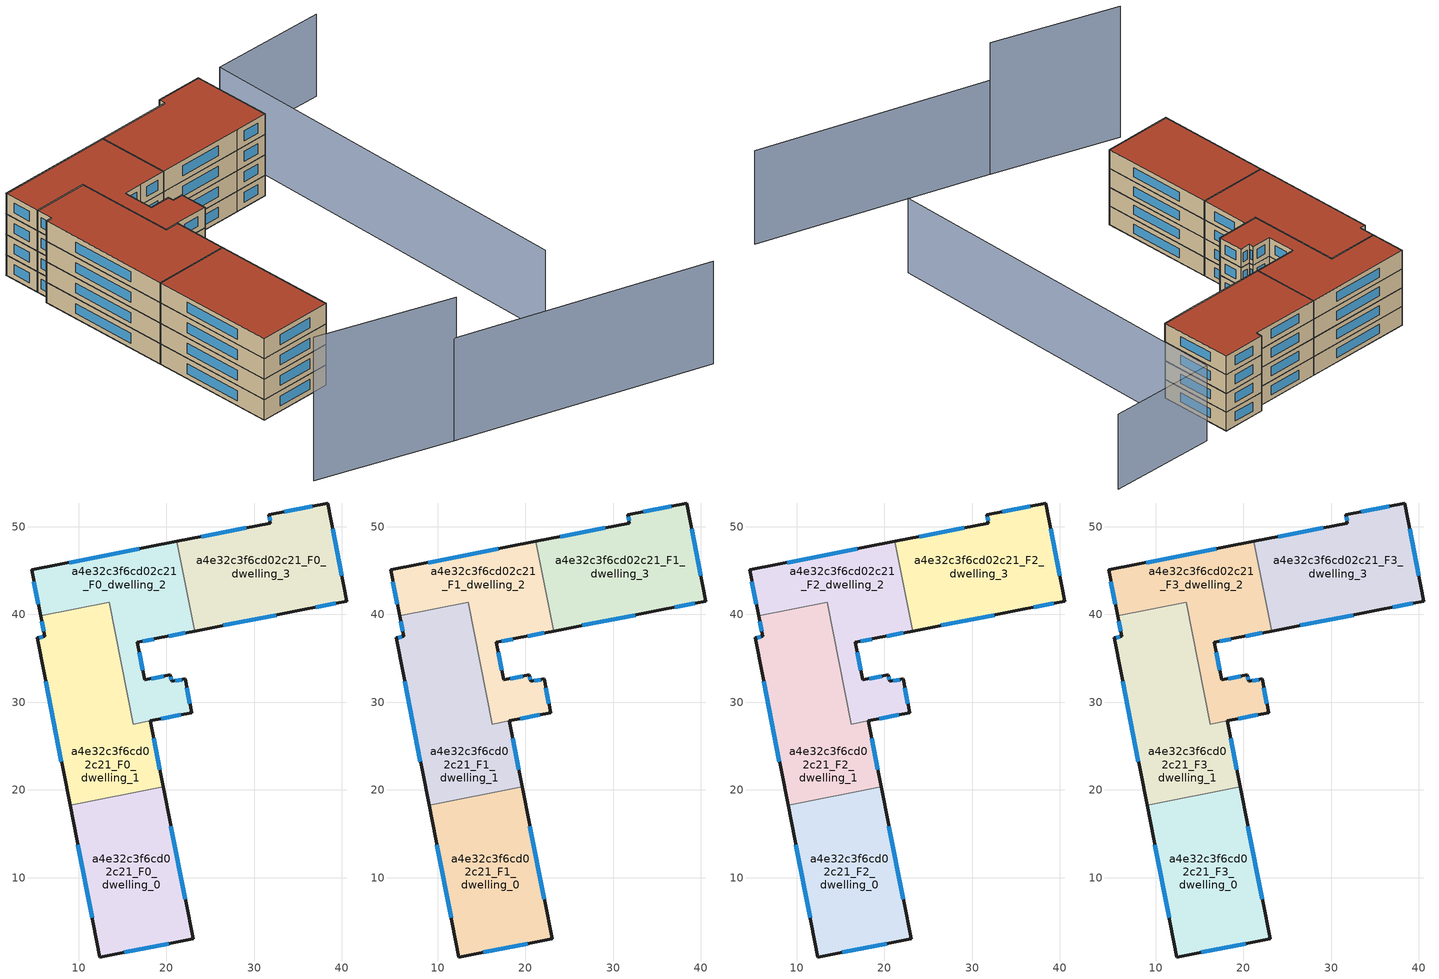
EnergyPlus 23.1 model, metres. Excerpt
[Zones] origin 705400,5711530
a4e32c3f6cd02c21_F0_dwelling_0
 floor ground (EU_floor_Construction): 23.05,3.04 19.63,20.36 9.01,18.27 12.43,0.96 z0
 wall outside (EU_wall_Construction): 19.63,20.36 23.05,3.04 12.43,0.96 9.01,18.27 z0:3
 wall to a4e32c3f6cd02c21_F0_dwelling_1 (EU_wall_Construction): 9.01,18.27 19.63,20.36 z0:3
 window (EU_Window_Construction): 20.52,15.86 22.16,7.55 / 20.29,2.5 15.19,1.5 / 11.54,5.46 9.9,13.77 z0.78:2.22
a4e32c3f6cd02c21_F0_dwelling_1
 floor ground (EU_floor_Construction): 19.63,20.36 18.15,27.87 16.22,27.49 13.48,41.37 5.67,39.83 6.13,37.49 5.25,37.32 9.01,18.27 z0
 wall outside (EU_wall_Construction): 9.01,18.27 5.25,37.32 6.13,37.49 5.67,39.83 / 18.15,27.87 19.63,20.36 z0:3
 wall to a4e32c3f6cd02c21_F0_dwelling_2 (EU_wall_Construction): 5.67,39.83 13.48,41.37 16.22,27.49 18.15,27.87 z0:3
 window (EU_Window_Construction): 8.04,23.22 6.23,32.37 / 5.48,37.37 5.9,37.45 / 6.01,38.1 5.79,39.22 / 18.53,25.92 19.25,22.31 z0.78:2.22
a4e32c3f6cd02c21_F0_dwelling_2
 floor ground (EU_floor_Construction): 22.88,28.79 22.12,32.66 20.61,32.36 20.45,33.13 17.51,32.55 16.67,36.83 19.2,37.33 23.21,38.11 21.2,48.32 4.63,45.07 5.67,39.83 13.48,41.37 16.22,27.49 z0
 wall outside (EU_wall_Construction): 5.67,39.83 4.64,45.07 21.2,48.32 / 23.21,38.11 19.2,37.33 16.67,36.83 17.52,32.55 20.45,33.13 20.61,32.36 22.12,32.66 22.89,28.79 18.16,27.87 z0:3; 18.15,27.87,3 18.16,27.87,0 18.15,27.87,0
 wall to a4e32c3f6cd02c21_F0_dwelling_3 (EU_wall_Construction): 21.2,48.32 23.21,38.11 z0:3
 window (EU_Window_Construction): 5.4,41.19 4.9,43.71 / 8.94,45.92 16.89,47.48 / 22.17,37.91 20.25,37.53 / 18.55,37.2 17.33,36.96 / 16.89,35.71 17.29,33.66 / 18.28,32.7 19.69,32.98 / 20.49,32.93 20.57,32.56 / 21,32.44 21.73,32.58 / 22.32,31.65 22.69,29.8 / 21.65,28.55 19.39,28.11 z0.78:2.22
a4e32c3f6cd02c21_F0_dwelling_3
 floor ground (EU_floor_Construction): 40.57,41.53 38.37,52.71 31.67,51.39 31.86,50.42 21.2,48.32 23.21,38.11 35.77,40.57 z0
 wall outside (EU_wall_Construction): 21.2,48.32 31.86,50.42 31.67,51.39 38.37,52.71 40.57,41.53 35.77,40.57 23.21,38.11 z0:3
 window (EU_Window_Construction): 33.41,51.73 36.63,52.36 / 38.94,49.8 40,44.43 / 39.32,41.28 37.02,40.82 / 32.5,39.93 26.48,38.75 / 23.97,48.87 29.09,49.87 / 31.81,50.67 31.72,51.13 z0.78:2.22
a4e32c3f6cd02c21_F1_dwelling_0
 floor to a4e32c3f6cd02c21_F0_dwelling_0 (EU_floor_Construction): 23.05,3.04 19.63,20.36 9.01,18.27 12.43,0.96 z3
 wall outside (EU_wall_Construction): 19.63,20.36 23.05,3.04 12.43,0.96 9.01,18.27 z3:6
 wall to a4e32c3f6cd02c21_F1_dwelling_1 (EU_wall_Construction): 9.01,18.27 19.63,20.36 z3:6
 window (EU_Window_Construction): 20.52,15.86 22.16,7.55 / 20.29,2.5 15.19,1.5 / 11.54,5.46 9.9,13.77 z3.78:5.22
a4e32c3f6cd02c21_F1_dwelling_1
 floor to a4e32c3f6cd02c21_F0_dwelling_1 (EU_floor_Construction): 19.63,20.36 18.15,27.87 16.22,27.49 13.48,41.37 5.67,39.83 6.13,37.49 5.25,37.32 9.01,18.27 z3
 wall outside (EU_wall_Construction): 9.01,18.27 5.25,37.32 6.13,37.49 5.67,39.83 / 18.15,27.87 19.63,20.36 z3:6
 wall to a4e32c3f6cd02c21_F1_dwelling_2 (EU_wall_Construction): 5.67,39.83 13.48,41.37 16.22,27.49 18.15,27.87 z3:6
 window (EU_Window_Construction): 8.04,23.22 6.23,32.37 / 5.48,37.37 5.9,37.45 / 6.01,38.1 5.79,39.22 / 18.53,25.92 19.25,22.31 z3.78:5.22
a4e32c3f6cd02c21_F1_dwelling_2
 floor to a4e32c3f6cd02c21_F0_dwelling_2 (EU_floor_Construction): 22.88,28.79 22.12,32.66 20.61,32.36 20.45,33.13 17.51,32.55 16.67,36.83 19.2,37.33 23.21,38.11 21.2,48.32 4.63,45.07 5.67,39.83 13.48,41.37 16.22,27.49 z3
 wall outside (EU_wall_Construction): 5.67,39.83 4.64,45.07 21.2,48.32 / 23.21,38.11 19.2,37.33 16.67,36.83 17.52,32.55 20.45,33.13 20.61,32.36 22.12,32.66 22.89,28.79 18.16,27.87 z3:6; 18.15,27.87,6 18.16,27.87,3 18.15,27.87,3
 wall to a4e32c3f6cd02c21_F1_dwelling_3 (EU_wall_Construction): 21.2,48.32 23.21,38.11 z3:6
 window (EU_Window_Construction): 5.4,41.19 4.9,43.71 / 8.94,45.92 16.89,47.48 / 22.17,37.91 20.25,37.53 / 18.55,37.2 17.33,36.96 / 16.89,35.71 17.29,33.66 / 18.28,32.7 19.69,32.98 / 20.49,32.93 20.57,32.56 / 21,32.44 21.73,32.58 / 22.32,31.65 22.69,29.8 / 21.65,28.55 19.39,28.11 z3.78:5.22
a4e32c3f6cd02c21_F1_dwelling_3
 floor to a4e32c3f6cd02c21_F0_dwelling_3 (EU_floor_Construction): 40.57,41.53 38.37,52.71 31.67,51.39 31.86,50.42 21.2,48.32 23.21,38.11 35.77,40.57 z3
 wall outside (EU_wall_Construction): 21.2,48.32 31.86,50.42 31.67,51.39 38.37,52.71 40.57,41.53 35.77,40.57 23.21,38.11 z3:6
 window (EU_Window_Construction): 33.41,51.73 36.63,52.36 / 38.94,49.8 40,44.43 / 39.32,41.28 37.02,40.82 / 32.5,39.93 26.48,38.75 / 23.97,48.87 29.09,49.87 / 31.81,50.67 31.72,51.13 z3.78:5.22
a4e32c3f6cd02c21_F2_dwelling_0
 floor to a4e32c3f6cd02c21_F1_dwelling_0 (EU_floor_Construction): 23.05,3.04 19.63,20.36 9.01,18.27 12.43,0.96 z6
 wall outside (EU_wall_Construction): 19.63,20.36 23.05,3.04 12.43,0.96 9.01,18.27 z6:9
 wall to a4e32c3f6cd02c21_F2_dwelling_1 (EU_wall_Construction): 9.01,18.27 19.63,20.36 z6:9
 window (EU_Window_Construction): 20.52,15.86 22.16,7.55 / 20.29,2.5 15.19,1.5 / 11.54,5.46 9.9,13.77 z6.78:8.22
a4e32c3f6cd02c21_F2_dwelling_1
 floor to a4e32c3f6cd02c21_F1_dwelling_1 (EU_floor_Construction): 19.63,20.36 18.15,27.87 16.22,27.49 13.48,41.37 5.67,39.83 6.13,37.49 5.25,37.32 9.01,18.27 z6
 wall outside (EU_wall_Construction): 9.01,18.27 5.25,37.32 6.13,37.49 5.67,39.83 / 18.15,27.87 19.63,20.36 z6:9
 wall to a4e32c3f6cd02c21_F2_dwelling_2 (EU_wall_Construction): 5.67,39.83 13.48,41.37 16.22,27.49 18.15,27.87 z6:9
 window (EU_Window_Construction): 8.04,23.22 6.23,32.37 / 5.48,37.37 5.9,37.45 / 6.01,38.1 5.79,39.22 / 18.53,25.92 19.25,22.31 z6.78:8.22
a4e32c3f6cd02c21_F2_dwelling_2
 floor to a4e32c3f6cd02c21_F1_dwelling_2 (EU_floor_Construction): 22.88,28.79 22.12,32.66 20.61,32.36 20.45,33.13 17.51,32.55 16.67,36.83 19.2,37.33 23.21,38.11 21.2,48.32 4.63,45.07 5.67,39.83 13.48,41.37 16.22,27.49 z6
 wall outside (EU_wall_Construction): 5.67,39.83 4.64,45.07 21.2,48.32 / 23.21,38.11 19.2,37.33 16.67,36.83 17.52,32.55 20.45,33.13 20.61,32.36 22.12,32.66 22.89,28.79 18.16,27.87 z6:9; 18.15,27.87,9 18.16,27.87,6 18.15,27.87,6
 wall to a4e32c3f6cd02c21_F2_dwelling_3 (EU_wall_Construction): 21.2,48.32 23.21,38.11 z6:9
 window (EU_Window_Construction): 5.4,41.19 4.9,43.71 / 8.94,45.92 16.89,47.48 / 22.17,37.91 20.25,37.53 / 18.55,37.2 17.33,36.96 / 16.89,35.71 17.29,33.66 / 18.28,32.7 19.69,32.98 / 20.49,32.93 20.57,32.56 / 21,32.44 21.73,32.58 / 22.32,31.65 22.69,29.8 / 21.65,28.55 19.39,28.11 z6.78:8.22
a4e32c3f6cd02c21_F2_dwelling_3
 floor to a4e32c3f6cd02c21_F1_dwelling_3 (EU_floor_Construction): 40.57,41.53 38.37,52.71 31.67,51.39 31.86,50.42 21.2,48.32 23.21,38.11 35.77,40.57 z6
 wall outside (EU_wall_Construction): 21.2,48.32 31.86,50.42 31.67,51.39 38.37,52.71 40.57,41.53 35.77,40.57 23.21,38.11 z6:9
 window (EU_Window_Construction): 33.41,51.73 36.63,52.36 / 38.94,49.8 40,44.43 / 39.32,41.28 37.02,40.82 / 32.5,39.93 26.48,38.75 / 23.97,48.87 29.09,49.87 / 31.81,50.67 31.72,51.13 z6.78:8.22
a4e32c3f6cd02c21_F3_dwelling_0
 floor to a4e32c3f6cd02c21_F2_dwelling_0 (EU_floor_Construction): 23.05,3.04 19.63,20.36 9.01,18.27 12.43,0.96 z9
 wall outside (EU_wall_Construction): 19.63,20.36 23.05,3.04 12.43,0.96 9.01,18.27 z9:12
 wall to a4e32c3f6cd02c21_F3_dwelling_1 (EU_wall_Construction): 9.01,18.27 19.63,20.36 z9:12
 window (EU_Window_Construction): 20.52,15.86 22.16,7.55 / 20.29,2.5 15.19,1.5 / 11.54,5.46 9.9,13.77 z9.78:11.22
 roof outside (EU_roof_Construction): 19.63,20.36 23.05,3.04 12.43,0.96 9.01,18.27 z12
a4e32c3f6cd02c21_F3_dwelling_1
 floor to a4e32c3f6cd02c21_F2_dwelling_1 (EU_floor_Construction): 19.63,20.36 18.15,27.87 16.22,27.49 13.48,41.37 5.67,39.83 6.13,37.49 5.25,37.32 9.01,18.27 z9
 wall outside (EU_wall_Construction): 9.01,18.27 5.25,37.32 6.13,37.49 5.67,39.83 / 18.15,27.87 19.63,20.36 z9:12
 wall to a4e32c3f6cd02c21_F3_dwelling_2 (EU_wall_Construction): 5.67,39.83 13.48,41.37 16.22,27.49 18.15,27.87 z9:12
 window (EU_Window_Construction): 8.04,23.22 6.23,32.37 / 5.48,37.37 5.9,37.45 / 6.01,38.1 5.79,39.22 / 18.53,25.92 19.25,22.31 z9.78:11.22
 roof outside (EU_roof_Construction): 13.48,41.37 16.22,27.49 18.15,27.87 19.63,20.36 9.01,18.27 5.25,37.32 6.13,37.49 5.67,39.83 z12
a4e32c3f6cd02c21_F3_dwelling_2
 floor to a4e32c3f6cd02c21_F2_dwelling_2 (EU_floor_Construction): 22.88,28.79 22.12,32.66 20.61,32.36 20.45,33.13 17.51,32.55 16.67,36.83 19.2,37.33 23.21,38.11 21.2,48.32 4.63,45.07 5.67,39.83 13.48,41.37 16.22,27.49 z9
 wall outside (EU_wall_Construction): 5.67,39.83 4.64,45.07 21.2,48.32 / 23.21,38.11 19.2,37.33 16.67,36.83 17.52,32.55 20.45,33.13 20.61,32.36 22.12,32.66 22.89,28.79 18.16,27.87 z9:12; 18.15,27.87,12 18.16,27.87,9 18.15,27.87,9
 wall to a4e32c3f6cd02c21_F3_dwelling_3 (EU_wall_Construction): 21.2,48.32 23.21,38.11 z9:12
 window (EU_Window_Construction): 5.4,41.19 4.9,43.71 / 8.94,45.92 16.89,47.48 / 22.17,37.91 20.25,37.53 / 18.55,37.2 17.33,36.96 / 16.89,35.71 17.29,33.66 / 18.28,32.7 19.69,32.98 / 20.49,32.93 20.57,32.56 / 21,32.44 21.73,32.58 / 22.32,31.65 22.69,29.8 / 21.65,28.55 19.39,28.11 z9.78:11.22
 roof outside (EU_roof_Construction): 21.2,48.32 23.21,38.11 19.2,37.33 16.67,36.83 17.51,32.55 20.45,33.13 20.61,32.36 22.12,32.66 22.88,28.79 16.22,27.49 13.48,41.37 5.67,39.83 4.63,45.07 z12
a4e32c3f6cd02c21_F3_dwelling_3
 floor to a4e32c3f6cd02c21_F2_dwelling_3 (EU_floor_Construction): 40.57,41.53 38.37,52.71 31.67,51.39 31.86,50.42 21.2,48.32 23.21,38.11 35.77,40.57 z9
 wall outside (EU_wall_Construction): 21.2,48.32 31.86,50.42 31.67,51.39 38.37,52.71 40.57,41.53 35.77,40.57 23.21,38.11 z9:12
 window (EU_Window_Construction): 33.41,51.73 36.63,52.36 / 38.94,49.8 40,44.43 / 39.32,41.28 37.02,40.82 / 32.5,39.93 26.48,38.75 / 23.97,48.87 29.09,49.87 / 31.81,50.67 31.72,51.13 z9.78:11.22
 roof outside (EU_roof_Construction): 38.37,52.71 40.57,41.53 35.77,40.57 23.21,38.11 21.2,48.32 31.86,50.42 31.67,51.39 z12
shading: 51.65,-2.58 41.8,53.08 / 41.8,53.08 58.09,55.96 z0:12; 9.92,-13.38 29.22,-15.93 z0:21; 28.98,-15.9 64.56,-19.85 z0:15
[Building]
EU S2 Campaign: North Axis=0; Terrain=City; Solar Distribution=FullExterior
[Site:Location]
London: Latitude=51.5; Longitude=-0.5; Time Zone=0; Elevation=25
[SizingPeriod:WeatherFileDays]
AnnualSizingPeriod: Begin Month=1; Begin Day of Month=1; End Month=12; End Day of Month=31; Day of Week for Start Day=Monday; Use Weather File Daylight Saving Period=No; Use Weather File Rain and Snow Indicators=No
[MATERIAL]
EU_InternalMass_Material: Roughness=MediumRough; Thickness=0.1; Conductivity=1; Density=1800; Specific Heat=900; Thermal Absorptance=0.9; Solar Absorptance=0.7; Visible Absorptance=0.7
[MATERIAL:NOMASS] Roughness=MediumRough; Thermal Absorptance=0.9; Solar Absorptance=0.7; Visible Absorptance=0.7
Name | Thermal Resistance
EU_wall_NoMass | 3.06955
EU_roof_NoMass | 4.82358
EU_floor_NoMass | 3.75167
[WINDOWMATERIAL:SIMPLEGLAZINGSYSTEM]
EU_Window_SimpleGlazing: UFactor=1.87571; Solar Heat Gain Coefficient=0.72; Visible Transmittance=0.72
[CONSTRUCTION]
EU_wall_Construction: EU_wall_NoMass
EU_roof_Construction: EU_roof_NoMass
EU_floor_Construction: EU_floor_NoMass
EU_InternalMass_Construction: EU_InternalMass_Material
EU_Window_Construction: EU_Window_SimpleGlazing
[ZONE] Type=1; Multiplier=1; Ceiling Height=autocalculate; Floor Area=autocalculate; Part of Total Floor Area=Yes
Name | Volume
a4e32c3f6cd02c21_F0_dwelling_0; a4e32c3f6cd02c21_F1_dwelling_0; a4e32c3f6cd02c21_F2_dwelling_0; a4e32c3f6cd02c21_F3_dwelling_0 | 572.815
a4e32c3f6cd02c21_F0_dwelling_1; a4e32c3f6cd02c21_F1_dwelling_1; a4e32c3f6cd02c21_F2_dwelling_1; a4e32c3f6cd02c21_F3_dwelling_1 | 617.897
a4e32c3f6cd02c21_F0_dwelling_2; a4e32c3f6cd02c21_F1_dwelling_2; a4e32c3f6cd02c21_F2_dwelling_2; a4e32c3f6cd02c21_F3_dwelling_2 | 527.726
a4e32c3f6cd02c21_F0_dwelling_3; a4e32c3f6cd02c21_F1_dwelling_3; a4e32c3f6cd02c21_F2_dwelling_3; a4e32c3f6cd02c21_F3_dwelling_3 | 572.771
[INTERNALMASS] Construction=EU_InternalMass_Construction
Name | Zone or ZoneList | Surface Area
a4e32c3f6cd02c21_F0_dwelling_0_EU_InternalMass | a4e32c3f6cd02c21_F0_dwelling_0 | 190.938
a4e32c3f6cd02c21_F0_dwelling_1_EU_InternalMass | a4e32c3f6cd02c21_F0_dwelling_1 | 205.959
a4e32c3f6cd02c21_F0_dwelling_2_EU_InternalMass | a4e32c3f6cd02c21_F0_dwelling_2 | 175.91
a4e32c3f6cd02c21_F0_dwelling_3_EU_InternalMass | a4e32c3f6cd02c21_F0_dwelling_3 | 190.922
a4e32c3f6cd02c21_F1_dwelling_0_EU_InternalMass | a4e32c3f6cd02c21_F1_dwelling_0 | 190.938
a4e32c3f6cd02c21_F1_dwelling_1_EU_InternalMass | a4e32c3f6cd02c21_F1_dwelling_1 | 205.959
a4e32c3f6cd02c21_F1_dwelling_2_EU_InternalMass | a4e32c3f6cd02c21_F1_dwelling_2 | 175.91
a4e32c3f6cd02c21_F1_dwelling_3_EU_InternalMass | a4e32c3f6cd02c21_F1_dwelling_3 | 190.922
a4e32c3f6cd02c21_F2_dwelling_0_EU_InternalMass | a4e32c3f6cd02c21_F2_dwelling_0 | 190.938
a4e32c3f6cd02c21_F2_dwelling_1_EU_InternalMass | a4e32c3f6cd02c21_F2_dwelling_1 | 205.959
a4e32c3f6cd02c21_F2_dwelling_2_EU_InternalMass | a4e32c3f6cd02c21_F2_dwelling_2 | 175.91
a4e32c3f6cd02c21_F2_dwelling_3_EU_InternalMass | a4e32c3f6cd02c21_F2_dwelling_3 | 190.922
a4e32c3f6cd02c21_F3_dwelling_0_EU_InternalMass | a4e32c3f6cd02c21_F3_dwelling_0 | 190.938
a4e32c3f6cd02c21_F3_dwelling_1_EU_InternalMass | a4e32c3f6cd02c21_F3_dwelling_1 | 205.959
a4e32c3f6cd02c21_F3_dwelling_2_EU_InternalMass | a4e32c3f6cd02c21_F3_dwelling_2 | 175.91
a4e32c3f6cd02c21_F3_dwelling_3_EU_InternalMass | a4e32c3f6cd02c21_F3_dwelling_3 | 190.922
[OTHEREQUIPMENT] Fuel Type=Electricity; Design Level Calculation Method=Watts/Area; Power per Zone Floor Area=1; Fraction Latent=0; Fraction Radiant=0; Fraction Lost=0; Carbon Dioxide Generation Rate=0; EndUse Subcategory=EU_Step8_InternalGains
Name | Zone or ZoneList or Space or SpaceList | Schedule
EU_Step8_InternalGain_a4e32c3f6cd02c21_F0_dwelling_0_f000 | a4e32c3f6cd02c21_F0_dwelling_0 | EU_Step8_GainSchedule_a4e32c3f6cd02c21_F0_dwelling_0_f000
EU_Step8_InternalGain_a4e32c3f6cd02c21_F0_dwelling_1_f000 | a4e32c3f6cd02c21_F0_dwelling_1 | EU_Step8_GainSchedule_a4e32c3f6cd02c21_F0_dwelling_1_f000
EU_Step8_InternalGain_a4e32c3f6cd02c21_F0_dwelling_2_f000 | a4e32c3f6cd02c21_F0_dwelling_2 | EU_Step8_GainSchedule_a4e32c3f6cd02c21_F0_dwelling_2_f000
EU_Step8_InternalGain_a4e32c3f6cd02c21_F0_dwelling_3_f000 | a4e32c3f6cd02c21_F0_dwelling_3 | EU_Step8_GainSchedule_a4e32c3f6cd02c21_F0_dwelling_3_f000
EU_Step8_InternalGain_a4e32c3f6cd02c21_F1_dwelling_0_f000 | a4e32c3f6cd02c21_F1_dwelling_0 | EU_Step8_GainSchedule_a4e32c3f6cd02c21_F1_dwelling_0_f000
EU_Step8_InternalGain_a4e32c3f6cd02c21_F1_dwelling_1_f000 | a4e32c3f6cd02c21_F1_dwelling_1 | EU_Step8_GainSchedule_a4e32c3f6cd02c21_F1_dwelling_1_f000
EU_Step8_InternalGain_a4e32c3f6cd02c21_F1_dwelling_2_f000 | a4e32c3f6cd02c21_F1_dwelling_2 | EU_Step8_GainSchedule_a4e32c3f6cd02c21_F1_dwelling_2_f000
EU_Step8_InternalGain_a4e32c3f6cd02c21_F1_dwelling_3_f000 | a4e32c3f6cd02c21_F1_dwelling_3 | EU_Step8_GainSchedule_a4e32c3f6cd02c21_F1_dwelling_3_f000
EU_Step8_InternalGain_a4e32c3f6cd02c21_F2_dwelling_0_f000 | a4e32c3f6cd02c21_F2_dwelling_0 | EU_Step8_GainSchedule_a4e32c3f6cd02c21_F2_dwelling_0_f000
EU_Step8_InternalGain_a4e32c3f6cd02c21_F2_dwelling_1_f000 | a4e32c3f6cd02c21_F2_dwelling_1 | EU_Step8_GainSchedule_a4e32c3f6cd02c21_F2_dwelling_1_f000
EU_Step8_InternalGain_a4e32c3f6cd02c21_F2_dwelling_2_f000 | a4e32c3f6cd02c21_F2_dwelling_2 | EU_Step8_GainSchedule_a4e32c3f6cd02c21_F2_dwelling_2_f000
EU_Step8_InternalGain_a4e32c3f6cd02c21_F2_dwelling_3_f000 | a4e32c3f6cd02c21_F2_dwelling_3 | EU_Step8_GainSchedule_a4e32c3f6cd02c21_F2_dwelling_3_f000
EU_Step8_InternalGain_a4e32c3f6cd02c21_F3_dwelling_0_f000 | a4e32c3f6cd02c21_F3_dwelling_0 | EU_Step8_GainSchedule_a4e32c3f6cd02c21_F3_dwelling_0_f000
EU_Step8_InternalGain_a4e32c3f6cd02c21_F3_dwelling_1_f000 | a4e32c3f6cd02c21_F3_dwelling_1 | EU_Step8_GainSchedule_a4e32c3f6cd02c21_F3_dwelling_1_f000
EU_Step8_InternalGain_a4e32c3f6cd02c21_F3_dwelling_2_f000 | a4e32c3f6cd02c21_F3_dwelling_2 | EU_Step8_GainSchedule_a4e32c3f6cd02c21_F3_dwelling_2_f000
EU_Step8_InternalGain_a4e32c3f6cd02c21_F3_dwelling_3_f000 | a4e32c3f6cd02c21_F3_dwelling_3 | EU_Step8_GainSchedule_a4e32c3f6cd02c21_F3_dwelling_3_f000
[ZONEVENTILATION:DESIGNFLOWRATE] Schedule=EU_AlwaysOn; Design Flow Rate Calculation Method=AirChanges/Hour; Air Changes per Hour=0.493607; Ventilation Type=Natural; Fan Pressure Rise=0; Fan Total Efficiency=1; Constant Term Coefficient=1; Temperature Term Coefficient=0; Velocity Term Coefficient=0; Velocity Squared Term Coefficient=0; Minimum Indoor Temperature=-100; Maximum Indoor Temperature=100; Delta Temperature=-100; Minimum Outdoor Temperature=-100; Maximum Outdoor Temperature=100; Maximum Wind Speed=40
Name | Zone or ZoneList or Space or SpaceList
EU_ConstantAir_a4e32c3f6cd02c21_F0_dwelling_0 | a4e32c3f6cd02c21_F0_dwelling_0
EU_ConstantAir_a4e32c3f6cd02c21_F0_dwelling_1 | a4e32c3f6cd02c21_F0_dwelling_1
EU_ConstantAir_a4e32c3f6cd02c21_F0_dwelling_2 | a4e32c3f6cd02c21_F0_dwelling_2
EU_ConstantAir_a4e32c3f6cd02c21_F0_dwelling_3 | a4e32c3f6cd02c21_F0_dwelling_3
EU_ConstantAir_a4e32c3f6cd02c21_F1_dwelling_0 | a4e32c3f6cd02c21_F1_dwelling_0
EU_ConstantAir_a4e32c3f6cd02c21_F1_dwelling_1 | a4e32c3f6cd02c21_F1_dwelling_1
EU_ConstantAir_a4e32c3f6cd02c21_F1_dwelling_2 | a4e32c3f6cd02c21_F1_dwelling_2
EU_ConstantAir_a4e32c3f6cd02c21_F1_dwelling_3 | a4e32c3f6cd02c21_F1_dwelling_3
EU_ConstantAir_a4e32c3f6cd02c21_F2_dwelling_0 | a4e32c3f6cd02c21_F2_dwelling_0
EU_ConstantAir_a4e32c3f6cd02c21_F2_dwelling_1 | a4e32c3f6cd02c21_F2_dwelling_1
EU_ConstantAir_a4e32c3f6cd02c21_F2_dwelling_2 | a4e32c3f6cd02c21_F2_dwelling_2
EU_ConstantAir_a4e32c3f6cd02c21_F2_dwelling_3 | a4e32c3f6cd02c21_F2_dwelling_3
EU_ConstantAir_a4e32c3f6cd02c21_F3_dwelling_0 | a4e32c3f6cd02c21_F3_dwelling_0
EU_ConstantAir_a4e32c3f6cd02c21_F3_dwelling_1 | a4e32c3f6cd02c21_F3_dwelling_1
EU_ConstantAir_a4e32c3f6cd02c21_F3_dwelling_2 | a4e32c3f6cd02c21_F3_dwelling_2
EU_ConstantAir_a4e32c3f6cd02c21_F3_dwelling_3 | a4e32c3f6cd02c21_F3_dwelling_3
[HVACTEMPLATE:THERMOSTAT] Constant Heating Setpoint=20; Constant Cooling Setpoint=50
EU_HeatOnly_a4e32c3f6cd02c21_F0_dwelling_0; EU_HeatOnly_a4e32c3f6cd02c21_F0_dwelling_1; EU_HeatOnly_a4e32c3f6cd02c21_F0_dwelling_2; EU_HeatOnly_a4e32c3f6cd02c21_F0_dwelling_3; EU_HeatOnly_a4e32c3f6cd02c21_F1_dwelling_0; EU_HeatOnly_a4e32c3f6cd02c21_F1_dwelling_1; EU_HeatOnly_a4e32c3f6cd02c21_F1_dwelling_2; EU_HeatOnly_a4e32c3f6cd02c21_F1_dwelling_3; EU_HeatOnly_a4e32c3f6cd02c21_F2_dwelling_0; EU_HeatOnly_a4e32c3f6cd02c21_F2_dwelling_1; EU_HeatOnly_a4e32c3f6cd02c21_F2_dwelling_2; EU_HeatOnly_a4e32c3f6cd02c21_F2_dwelling_3; EU_HeatOnly_a4e32c3f6cd02c21_F3_dwelling_0; EU_HeatOnly_a4e32c3f6cd02c21_F3_dwelling_1; EU_HeatOnly_a4e32c3f6cd02c21_F3_dwelling_2; EU_HeatOnly_a4e32c3f6cd02c21_F3_dwelling_3
[HVACTEMPLATE:ZONE:IDEALLOADSAIRSYSTEM] System Availability Schedule=EU_AlwaysOn; Maximum Heating Supply Air Temperature=50; Minimum Cooling Supply Air Temperature=13; Maximum Heating Supply Air Humidity Ratio=0.0156; Minimum Cooling Supply Air Humidity Ratio=0.0077; Heating Limit=NoLimit; Cooling Limit=NoLimit; Heating Availability Schedule=EU_AlwaysOn; Cooling Availability Schedule=EU_CoolingOff; Dehumidification Control Type=ConstantSensibleHeatRatio; Cooling Sensible Heat Ratio=0.7; Dehumidification Setpoint=60; Humidification Control Type=None; Humidification Setpoint=30; Outdoor Air Method=None; Outdoor Air Flow Rate per Person=0.00944; Outdoor Air Flow Rate per Zone Floor Area=0; Outdoor Air Flow Rate per Zone=0; Demand Controlled Ventilation Type=None; Outdoor Air Economizer Type=NoEconomizer; Heat Recovery Type=None; Sensible Heat Recovery Effectiveness=0.7; Latent Heat Recovery Effectiveness=0.65
Name | Template Thermostat
a4e32c3f6cd02c21_F0_dwelling_0 | EU_HeatOnly_a4e32c3f6cd02c21_F0_dwelling_0
a4e32c3f6cd02c21_F0_dwelling_1 | EU_HeatOnly_a4e32c3f6cd02c21_F0_dwelling_1
a4e32c3f6cd02c21_F0_dwelling_2 | EU_HeatOnly_a4e32c3f6cd02c21_F0_dwelling_2
a4e32c3f6cd02c21_F0_dwelling_3 | EU_HeatOnly_a4e32c3f6cd02c21_F0_dwelling_3
a4e32c3f6cd02c21_F1_dwelling_0 | EU_HeatOnly_a4e32c3f6cd02c21_F1_dwelling_0
a4e32c3f6cd02c21_F1_dwelling_1 | EU_HeatOnly_a4e32c3f6cd02c21_F1_dwelling_1
a4e32c3f6cd02c21_F1_dwelling_2 | EU_HeatOnly_a4e32c3f6cd02c21_F1_dwelling_2
a4e32c3f6cd02c21_F1_dwelling_3 | EU_HeatOnly_a4e32c3f6cd02c21_F1_dwelling_3
a4e32c3f6cd02c21_F2_dwelling_0 | EU_HeatOnly_a4e32c3f6cd02c21_F2_dwelling_0
a4e32c3f6cd02c21_F2_dwelling_1 | EU_HeatOnly_a4e32c3f6cd02c21_F2_dwelling_1
a4e32c3f6cd02c21_F2_dwelling_2 | EU_HeatOnly_a4e32c3f6cd02c21_F2_dwelling_2
a4e32c3f6cd02c21_F2_dwelling_3 | EU_HeatOnly_a4e32c3f6cd02c21_F2_dwelling_3
a4e32c3f6cd02c21_F3_dwelling_0 | EU_HeatOnly_a4e32c3f6cd02c21_F3_dwelling_0
a4e32c3f6cd02c21_F3_dwelling_1 | EU_HeatOnly_a4e32c3f6cd02c21_F3_dwelling_1
a4e32c3f6cd02c21_F3_dwelling_2 | EU_HeatOnly_a4e32c3f6cd02c21_F3_dwelling_2
a4e32c3f6cd02c21_F3_dwelling_3 | EU_HeatOnly_a4e32c3f6cd02c21_F3_dwelling_3
[SIZING:ZONE] Zone Cooling Design Supply Air Temperature Input Method=SupplyAirTemperature; Zone Cooling Design Supply Air Temperature=13; Zone Heating Design Supply Air Temperature Input Method=SupplyAirTemperature; Zone Heating Design Supply Air Temperature=50; Zone Cooling Design Supply Air Humidity Ratio=0.008; Zone Heating Design Supply Air Humidity Ratio=0.008; Cooling Design Air Flow Method=DesignDay; Cooling Design Air Flow Rate=0; Cooling Minimum Air Flow per Zone Floor Area=0.000762; Cooling Minimum Air Flow=0; Cooling Minimum Air Flow Fraction=0.2; Heating Design Air Flow Method=DesignDay; Heating Design Air Flow Rate=0; Heating Maximum Air Flow per Zone Floor Area=0.002032; Heating Maximum Air Flow=0.141576; Heating Maximum Air Flow Fraction=0.3; Account for Dedicated Outdoor Air System=No; Dedicated Outdoor Air System Control Strategy=NeutralSupplyAir; Dedicated Outdoor Air Low Setpoint Temperature for Design=autosize; Dedicated Outdoor Air High Setpoint Temperature for Design=autosize; Zone Load Sizing Method=Sensible Load Only No Latent Load; Zone Latent Cooling Design Supply Air Humidity Ratio Input Method=HumidityRatioDifference; Zone Cooling Design Supply Air Humidity Ratio Difference=0.005; Zone Latent Heating Design Supply Air Humidity Ratio Input Method=HumidityRatioDifference; Zone Humidification Design Supply Air Humidity Ratio Difference=0.005
a4e32c3f6cd02c21_F0_dwelling_0; a4e32c3f6cd02c21_F0_dwelling_1; a4e32c3f6cd02c21_F0_dwelling_2; a4e32c3f6cd02c21_F0_dwelling_3; a4e32c3f6cd02c21_F1_dwelling_0; a4e32c3f6cd02c21_F1_dwelling_1; a4e32c3f6cd02c21_F1_dwelling_2; a4e32c3f6cd02c21_F1_dwelling_3; a4e32c3f6cd02c21_F2_dwelling_0; a4e32c3f6cd02c21_F2_dwelling_1; a4e32c3f6cd02c21_F2_dwelling_2; a4e32c3f6cd02c21_F2_dwelling_3; a4e32c3f6cd02c21_F3_dwelling_0; a4e32c3f6cd02c21_F3_dwelling_1; a4e32c3f6cd02c21_F3_dwelling_2; a4e32c3f6cd02c21_F3_dwelling_3
[SCHEDULE:CONSTANT]
Name | Hourly Value
EU_AlwaysOn | 1
EU_CoolingOff | 0
[SCHEDULE:FILE] Column Number=1; Rows to Skip at Top=0; Number of Hours of Data=8760; Column Separator=Comma; Interpolate to Timestep=No; Minutes per Item=60; Adjust Schedule for Daylight Savings=Yes
Name | File
EU_Step8_GainSchedule_a4e32c3f6cd02c21_F0_dwelling_0_f000 | ../../schedules/a4e32c3f6cd02c21/a4e32c3f6cd02c21_F0_dwelling_0_f000_gain.csv
EU_Step8_GainSchedule_a4e32c3f6cd02c21_F0_dwelling_1_f000 | ../../schedules/a4e32c3f6cd02c21/a4e32c3f6cd02c21_F0_dwelling_1_f000_gain.csv
EU_Step8_GainSchedule_a4e32c3f6cd02c21_F0_dwelling_2_f000 | ../../schedules/a4e32c3f6cd02c21/a4e32c3f6cd02c21_F0_dwelling_2_f000_gain.csv
EU_Step8_GainSchedule_a4e32c3f6cd02c21_F0_dwelling_3_f000 | ../../schedules/a4e32c3f6cd02c21/a4e32c3f6cd02c21_F0_dwelling_3_f000_gain.csv
EU_Step8_GainSchedule_a4e32c3f6cd02c21_F1_dwelling_0_f000 | ../../schedules/a4e32c3f6cd02c21/a4e32c3f6cd02c21_F1_dwelling_0_f000_gain.csv
EU_Step8_GainSchedule_a4e32c3f6cd02c21_F1_dwelling_1_f000 | ../../schedules/a4e32c3f6cd02c21/a4e32c3f6cd02c21_F1_dwelling_1_f000_gain.csv
EU_Step8_GainSchedule_a4e32c3f6cd02c21_F1_dwelling_2_f000 | ../../schedules/a4e32c3f6cd02c21/a4e32c3f6cd02c21_F1_dwelling_2_f000_gain.csv
EU_Step8_GainSchedule_a4e32c3f6cd02c21_F1_dwelling_3_f000 | ../../schedules/a4e32c3f6cd02c21/a4e32c3f6cd02c21_F1_dwelling_3_f000_gain.csv
EU_Step8_GainSchedule_a4e32c3f6cd02c21_F2_dwelling_0_f000 | ../../schedules/a4e32c3f6cd02c21/a4e32c3f6cd02c21_F2_dwelling_0_f000_gain.csv
EU_Step8_GainSchedule_a4e32c3f6cd02c21_F2_dwelling_1_f000 | ../../schedules/a4e32c3f6cd02c21/a4e32c3f6cd02c21_F2_dwelling_1_f000_gain.csv
EU_Step8_GainSchedule_a4e32c3f6cd02c21_F2_dwelling_2_f000 | ../../schedules/a4e32c3f6cd02c21/a4e32c3f6cd02c21_F2_dwelling_2_f000_gain.csv
EU_Step8_GainSchedule_a4e32c3f6cd02c21_F2_dwelling_3_f000 | ../../schedules/a4e32c3f6cd02c21/a4e32c3f6cd02c21_F2_dwelling_3_f000_gain.csv
EU_Step8_GainSchedule_a4e32c3f6cd02c21_F3_dwelling_0_f000 | ../../schedules/a4e32c3f6cd02c21/a4e32c3f6cd02c21_F3_dwelling_0_f000_gain.csv
EU_Step8_GainSchedule_a4e32c3f6cd02c21_F3_dwelling_1_f000 | ../../schedules/a4e32c3f6cd02c21/a4e32c3f6cd02c21_F3_dwelling_1_f000_gain.csv
EU_Step8_GainSchedule_a4e32c3f6cd02c21_F3_dwelling_2_f000 | ../../schedules/a4e32c3f6cd02c21/a4e32c3f6cd02c21_F3_dwelling_2_f000_gain.csv
EU_Step8_GainSchedule_a4e32c3f6cd02c21_F3_dwelling_3_f000 | ../../schedules/a4e32c3f6cd02c21/a4e32c3f6cd02c21_F3_dwelling_3_f000_gain.csv
